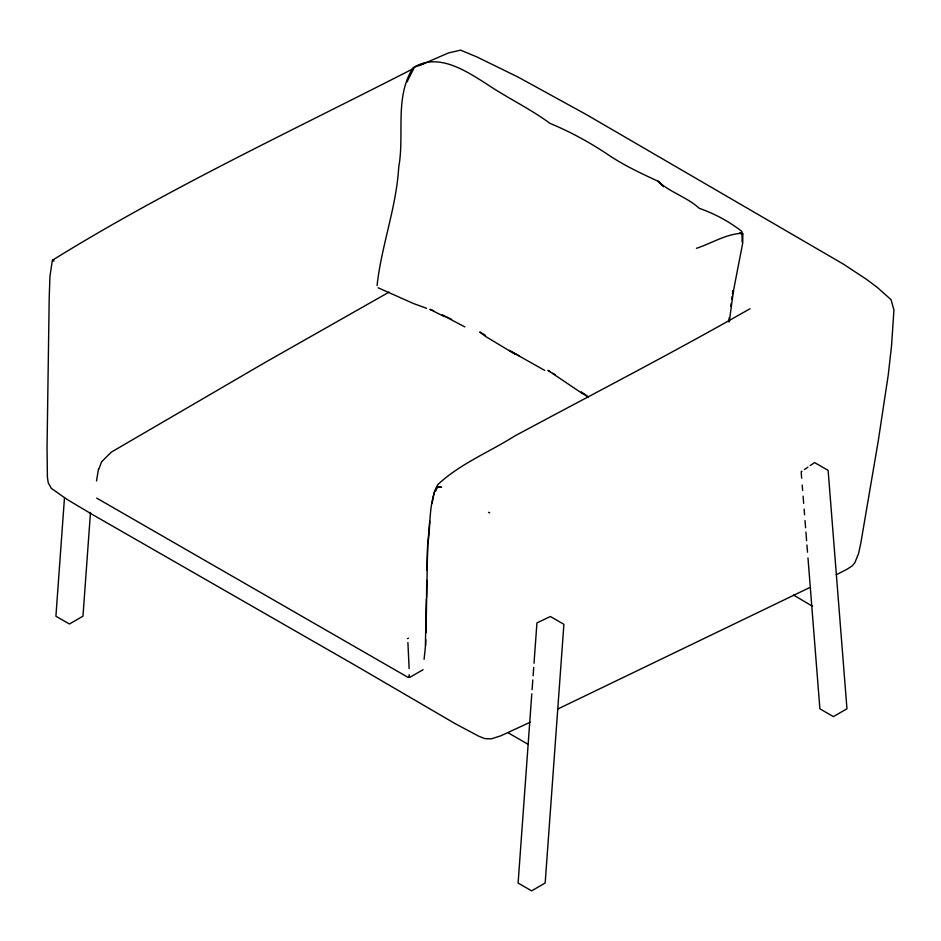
<?xml version="1.0" encoding="UTF-8"?>
<svg xmlns="http://www.w3.org/2000/svg" width="941" height="941" viewBox="0 0 941 941"><rect width="100%" height="100%" fill="white"/><g stroke="black" fill="none" stroke-linecap="round" stroke-linejoin="round"><path stroke-width="1.41" d="M409.123 668.545L407.912 642.515M426.555 597.441L426.744 580.35M426.308 598.911L425.367 647.267L424.085 659.323M425.626 645.538L425.791 639.809M426.002 632.646L427.661 544.933C431.013 525.113 428.12 502.8 437.847 484.58C460.008 463.76 489.144 452.198 514.621 436.059C593.206 393.867 672.603 352.91 750.036 308.719M426.849 570.375L427.72 544.474L429.719 521.361M377.07 285.546C381.423 245.66 396.384 207.526 398.725 167.098C404.771 134.269 394.22 97.217 413.17 67.611L425.461 62.965M409.135 674.721L409.617 677.449L423.132 669.686M64.47 497.965L55.907 616.214L69.411 624.012L82.973 616.179L90.489 512.41M531.794 693.858L518.103 883.058L531.606 890.856L545.168 883.023L563.894 624.306L550.391 616.508L536.935 622.907L534.018 663.252M532.1 689.682L532.806 679.943M533.112 675.779L533.712 667.428M728.722 321.704L729.263 317.587M729.287 321.763L733.486 290.698L732.91 293.627L742.72 243.072L742.825 233.803L741.955 233.309C725.911 234.003 711.443 243.437 696.434 248.306M730.769 306.401L731.145 303.543M731.722 299.262L732.098 296.415M732.486 293.557L732.874 290.71M96.5 480.933L98.487 468.994M432.095 503.553L434.166 492.296L436.8 487.132L441.505 487.167L437.471 487.156L435.777 490.943M98.711 469.406L101.581 461.89M407.041 81.82L414.663 66.811C438.941 53.225 464.748 70.257 485.133 82.973C506.223 97.417 529.512 108.286 550.144 123.447C571.034 132.069 590.936 143.067 609.662 155.736C624.683 165.71 641.727 173.662 658.077 181.248C670.11 192.493 687.083 197.104 699.234 208.314C714.442 213.619 729.251 221.488 741.931 231.51L742.155 241.99M409.206 676.273L408.253 677.485L96.7 498.118M101.899 461.513L111.309 452.139L265.15 362.438L389.045 292.133M801.167 471.723L801.979 471.17M804.343 469.559L807.896 467.159M810.26 465.548L814.624 462.596L828.127 470.394L846.959 708.785L833.397 716.607L819.893 708.808L807.978 557.931M836.243 574.751L846.935 569.305L852.111 565.941L854.804 562.812L858.557 553.579L860.803 543.18L878.259 440.917L888.222 375.141L891.48 346.347L893.95 309.918L890.998 299.638L877.353 287.476L866.92 279.618L843.524 264.198L586.466 114.626L518.209 77.138L477.228 57.095L460.655 50.144L448.563 52.908L419.121 65.694M413.064 68.74C292.004 130.846 168.074 188.541 52.367 260.269L49.932 276.583L49.203 297.921L47.05 447.234L47.391 477.075L48.226 482.804L51.402 488.426L67.129 499.459L92.771 514.727L356.592 666.134L455.091 723.605L478.945 736.309L484.85 738.603L491.284 738.873L500.883 735.791L530.171 722.229M809.342 587.737L557.578 709.126M52.59 260.175L53.919 259.645L52.59 260.175L53.955 261.186M407.477 638.598L408.465 638.28M739.273 233.168L742.825 233.803L740.085 233.297M426.614 308.319L413.405 303.496L378.141 287.793M433.636 310.753L429.919 309.318L444.223 316.541M488.508 512.316L489.743 512.869M451.562 319.234L442.27 315L464.842 326.903M793.557 595.065L812.553 606.31M519.432 355.969L509.128 350.37L544.768 370.425M515.374 354.381L485.674 336.525L479.792 332.02L485.544 335.361M508.081 732.768L528.066 744.307M550.367 371.813L547.968 370.401L582.938 393.914M552.767 373.212L555.166 374.624M588.16 396.679L581.22 392.021L588.325 397.478M661.758 184.989L658.077 181.248L663.499 186.753M801.238 472.688L801.673 478.181M802.214 485.038L802.649 490.532M803.096 496.154L803.661 503.329M804.12 509.081L804.567 514.833M805.025 520.573L805.59 527.76M805.931 532.077L806.613 540.699M806.955 545.004L807.519 552.191"/></g></svg>
